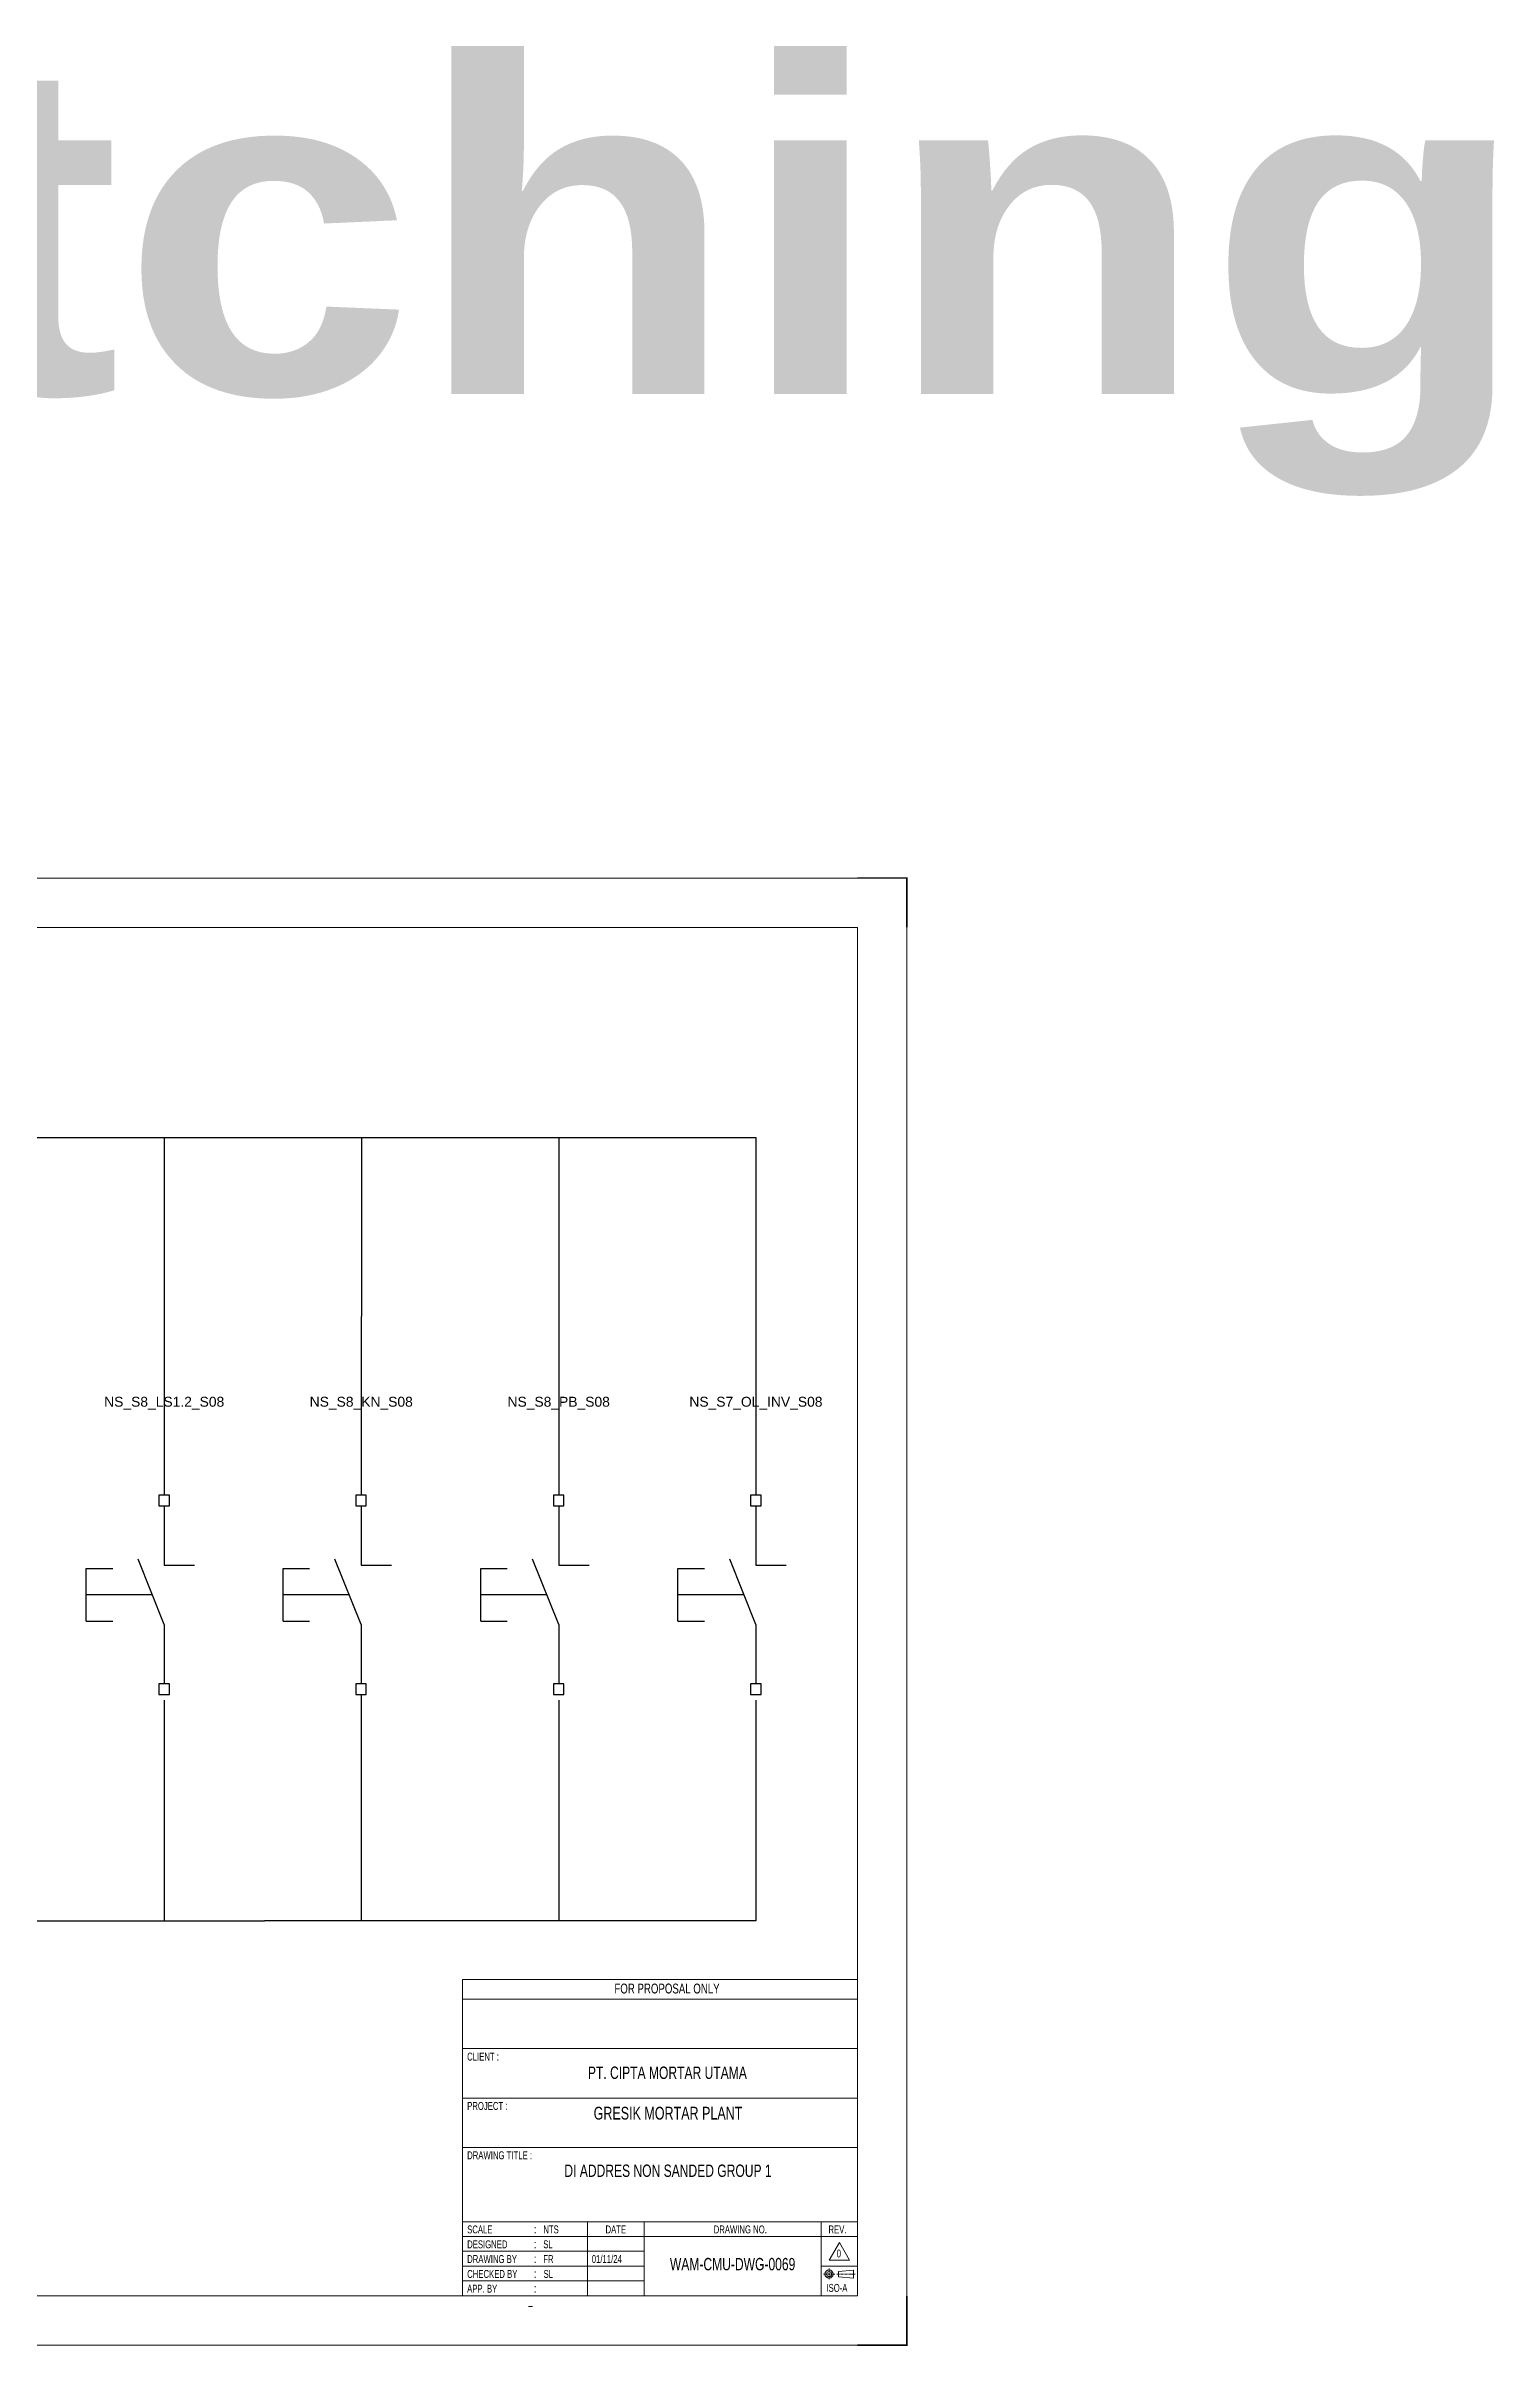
# Model space of a CAD drawing. Header units: centimetres. Extents: x 17259 to 54652, y 10858 to 53453.
# Drawn here: x 36489 to 40872, y 46494 to 53453 of the extents above; entities that cross this region are included whole.
import ezdxf
from ezdxf.enums import TextEntityAlignment as Align

# ---------------------------------------------------------------- set-up
doc = ezdxf.new("R2010")
doc.units = ezdxf.units.CM
doc.header["$MEASUREMENT"] = 0
doc.linetypes.add('CENTER', pattern=[2, 1.25, -0.25, 0.25, -0.25])
for name, color, linetype in [('1', 7, 'Continuous'), ('Etiket-Line-L', 7, 'Continuous'), ('EtIket-Line-S', 2, 'Continuous'), ('Etiket-Text-List0', 2, 'Continuous'), ('Etiket-Text-List1', 3, 'Continuous'), ('Etiket-Text-List2', 1, 'Continuous')]:
    doc.layers.add(name, color=color, linetype=linetype)
for name, color, linetype, lineweight in [('Center_line', 2, 'CENTER', 5), ('Etiket', 7, 'Continuous', 5), ('Object', 4, 'Continuous', 25)]:
    doc.layers.add(name, color=color, linetype=linetype, lineweight=lineweight)
doc.styles.add('Bold', font='ariblk.ttf', dxfattribs={"height": 25.4})
doc.styles.add('DIM', font='romans', dxfattribs={"height": 6.096})
doc.styles.get("Standard").update_dxf_attribs({"font": 'arial.ttf'})

# ---------------------------------------------------------------- blocks, each defined once
blk = doc.blocks.new('x5 Out Line')
at = {"const_width": 0.3}
for points in [[(9.65, 286.71), (0, 286.71), (0, 277.06)], [(405.45, 277.06), (405.45, 286.71), (395.8, 286.71)], [(0, 9.65), (0, 0), (9.65, 0)], [(405.45, 9.65), (405.45, 0), (395.8, 0)]]:
    blk.add_lwpolyline(points, dxfattribs=at)
at = {"lineweight": 15}
blk.add_lwpolyline([(395.8, 9.65), (395.8, 277.06), (9.65, 277.06), (9.65, 9.65)], close=True, dxfattribs=at)
at = {"layer": 'EtIket-Line-S', "lineweight": 9, "ltscale": 0.5}
blk.add_lwpolyline([(0, 0), (405.45, 0), (405.45, 286.71), (0, 286.71)], close=True, dxfattribs=at)
blk = doc.blocks.new('A$C6CDB76E5')
at = {"lineweight": 15}
for p, q in [((-196.2, 0), (-196.2, 157.1)), ((-196.2, 157.1), (0, 157.1)), ((0, 0), (0, 157.1)), ((-196.2, 147.3), (0, 147.3)), ((-196.2, 122.8), (0, 122.8)), ((-196.2, 98.2), (0, 98.2)), ((-196.2, 73.7), (0, 73.7)), ((-196.2, 36.8), (0, 36.8)), ((-134, 0), (-134, 36.8)), ((-105.9, 0), (-105.9, 36.8)), ((-18.1, 0), (-18.1, 36.8)), ((-196.2, 29.4), (0, 29.4)), ((-196.2, 22.1), (-105.9, 22.1)), ((-196.2, 14.7), (-105.9, 14.7)), ((-18.1, 14.7), (0, 14.7)), ((-196.2, 7.4), (-105.9, 7.4))]:
    blk.add_line(p, q, dxfattribs=at)
at = {"layer": 'Center_line', "lineweight": 13}
for p, q in [((-14.1, 13.5), (-14.1, 8)), ((-16.9, 10.8), (-11.3, 10.8)), ((-10.3, 10.8), (-1.2, 10.8))]:
    blk.add_line(p, q, dxfattribs=at)
at = {"layer": 'Etiket-Line-L', "lineweight": 15}
for p, q in [((0, 0), (0, 122.6)), ((-196.2, 0), (0, 0))]:
    blk.add_line(p, q, dxfattribs=at)
blk.add_lwpolyline([(-9, 26.4), (-4, 17.7), (-14.1, 17.7)], close=True, dxfattribs=at)
at = {"layer": 'Object', "lineweight": 15}
blk.add_lwpolyline([(-9.5, 9.5), (-1.9, 8.7), (-1.9, 12.8), (-9.5, 12)], close=True, dxfattribs=at)
for radius in [2.03, 1.27]:
    blk.add_circle((-14.1, 10.8), radius, dxfattribs=at)
at = {"layer": '1', "color": 3, "lineweight": 9, "width": 0.7}
blk.add_text('ISO-A', height=3.91, dxfattribs=at).set_placement((-15.4, 2))
at = {"layer": 'Etiket-Text-List0', "lineweight": 13, "width": 0.7}
for s, height, p in [('CLIENT :', 3.92, (-193.8, 116.8)), ('PROJECT :', 3.92, (-193.8, 92.3)), ('DRAWING TITLE :', 3.923, (-193.8, 67.8)), ('SCALE', 3.92, (-193.8, 31)), ('DATE', 3.92, (-125.1, 31)), ('DRAWING NO.', 3.923, (-71.4, 31)), ('REV.', 3.92, (-14.4, 31)), ('DESIGNED', 3.92, (-193.8, 23.6)), (':', 4.17, (-160.6, 31)), (':', 4.17, (-160.6, 23.6)), ('CHECKED BY ', 3.923, (-193.8, 8.9)), ('DRAWING BY', 3.92, (-193.8, 16.3)), (':', 4.17, (-160.6, 16.3)), (':', 4.17, (-160.6, 8.9)), ('APP. BY ', 3.92, (-193.8, 1.6)), (':', 4.17, (-160.6, 1.6))]:
    blk.add_text(s, height=height, dxfattribs=at).set_placement(p)
at = {"layer": 'Etiket-Text-List1', "lineweight": 9, "width": 0.7}
for tag, p in [('1:XXXX', (-156, 31)), ('EN', (-156, 23.6)), ('DD/MM/YY', (-131.3, 23.6)), ('1', (-10.3, 19.1)), ('EN', (-156, 16.3)), ('EN', (-155.8, 8.9)), ('DD/MM/YY', (-131.3, 16.3)), ('DD/MM/YY', (-131.3, 8.9)), ('EN', (-155.7, 1.6)), ('DD/MM/YY', (-131.3, 1.6))]:
    blk.add_attdef(tag, p, '', height=3.92, dxfattribs=at)
at = {"layer": 'Etiket-Text-List2', "lineweight": 13, "width": 0.7}
for tag, height, p in [('FOR FABRICATION', 4.9, (-94.6, 150.1)), ('CLIENT_NAME', 6.13, (-94.1, 107.7)), ('PROJECT_1', 4.9, (-94.1, 87.5)), ('PROJECT_2', 4.9, (-94.1, 79.2)), ('DRAWING_TITLE1', 6.13, (-94.1, 59)), ('DRAWING_TITLE2', 6.13, (-94.1, 49.9)), ('DRAWING_TITLE3', 6.13, (-94.1, 40.1)), ('LDP-X-XXX-AR-01', 6.13, (-62, 12.7))]:
    blk.add_attdef(tag, text='', height=height, dxfattribs=at).set_placement(p, align=Align.CENTER)

msp = doc.modelspace()

# ---------------------------------------------------------------- linework, layer by layer
at = {"color": 146, "ltscale": 50, "true_color": 0x105689}
for p, q in [((35951, 50151.1), (36548, 50151.1)), ((36548, 50151.1), (37145, 50151.1)), ((36846.5, 50151.1), (36846.5, 49068.2)), ((37145, 50151.1), (37742, 50151.1)), ((37443.5, 50151.1), (37442.2, 49068.2)), ((37742, 50151.1), (38040.5, 50151.1)), ((38040.5, 50151.1), (38040.5, 49068.2)), ((38040.5, 50151.1), (38637.5, 50151.1)), ((38637.5, 50151.1), (38637.5, 49068.2)), ((36846.5, 48448.6), (36846.5, 47780.9)), ((37442.2, 48465.7), (37442.2, 47780.9)), ((38040.5, 48448.6), (38040.5, 47780.9)), ((38637.5, 48448.6), (38637.5, 47780.9)), ((35356, 47780.9), (36551, 47780.9)), ((36551, 47780.9), (37150.1, 47780.9)), ((38040.5, 47780.9), (37150.1, 47780.9)), ((38637.5, 47780.9), (38040.5, 47780.9))]:
    msp.add_line(p, q, dxfattribs=at)
at = {"ltscale": 50}
for p, q in [((36846.5, 49036.2), (36846.5, 48856.7)), ((37442.2, 49036.2), (37442.2, 48856.7)), ((38040.5, 49036.2), (38040.5, 48856.7)), ((38637.5, 49036.2), (38637.5, 48856.7)), ((36846.5, 48677.2), (36846.5, 48497.7)), ((37442.2, 48677.2), (37442.2, 48497.7)), ((38040.5, 48677.2), (38040.5, 48497.7)), ((38637.5, 48677.2), (38637.5, 48497.7))]:
    msp.add_line(p, q, dxfattribs=at)
at = {"ltscale": 500}
for p, q in [((36846.5, 48677.2), (36767.3, 48875.3)), ((36846.5, 48856.7), (36938.3, 48856.7)), ((37442.2, 48677.2), (37363, 48875.3)), ((37442.2, 48856.7), (37534, 48856.7)), ((38040.5, 48677.2), (37961.3, 48875.3)), ((38040.5, 48856.7), (38132.3, 48856.7)), ((38637.5, 48677.2), (38558.3, 48875.3)), ((38637.5, 48856.7), (38729.3, 48856.7)), ((36610.6, 48687), (36610.6, 48847)), ((36610.6, 48847), (36690.6, 48847)), ((37206.3, 48687), (37206.3, 48847)), ((37206.3, 48847), (37286.3, 48847)), ((37804.6, 48687), (37804.6, 48847)), ((37804.6, 48847), (37884.6, 48847)), ((38401.6, 48847), (38481.6, 48847)), ((38401.6, 48687), (38401.6, 48847)), ((36810.6, 48767), (36610.6, 48767)), ((37406.3, 48767), (37206.3, 48767)), ((38004.6, 48767), (37804.6, 48767)), ((38601.6, 48767), (38401.6, 48767)), ((36610.6, 48687), (36690.6, 48687)), ((37206.3, 48687), (37286.3, 48687)), ((37804.6, 48687), (37884.6, 48687)), ((38401.6, 48687), (38481.6, 48687))]:
    msp.add_line(p, q, dxfattribs=at)
for points in [[(36830.5, 49036.2), (36862.5, 49036.2), (36862.5, 49068.2), (36830.5, 49068.2)], [(37426.2, 49036.2), (37458.2, 49036.2), (37458.2, 49068.2), (37426.2, 49068.2)], [(38024.5, 49036.2), (38056.5, 49036.2), (38056.5, 49068.2), (38024.5, 49068.2)], [(38621.5, 49036.2), (38653.5, 49036.2), (38653.5, 49068.2), (38621.5, 49068.2)], [(36830.5, 48465.7), (36862.5, 48465.7), (36862.5, 48497.7), (36830.5, 48497.7)], [(37426.2, 48465.7), (37458.2, 48465.7), (37458.2, 48497.7), (37426.2, 48497.7)], [(38024.5, 48465.7), (38056.5, 48465.7), (38056.5, 48497.7), (38024.5, 48497.7)], [(38621.5, 48465.7), (38653.5, 48465.7), (38653.5, 48497.7), (38621.5, 48497.7)]]:
    msp.add_lwpolyline(points, close=True, dxfattribs=at)

# ---------------------------------------------------------------- block references
at = {"layer": 'Etiket', "lineweight": 0}
ref = msp.add_blockref('A$C6CDB76E5', (38944.9, 46645.8), dxfattribs=dict(at, xscale=6.095870930054101, yscale=6.095870930054101, zscale=6.095870930054101))
ref.add_attrib('FOR FABRICATION', 'FOR PROPOSAL ONLY', dxfattribs={"layer": 'Etiket-Text-List2', "lineweight": 13, "height": 29.894, "width": 0.7}).set_placement((38368.4, 47560.7), align=Align.CENTER)
ref.add_attrib('CLIENT_NAME', 'PT. CIPTA MORTAR UTAMA', dxfattribs={"layer": 'Etiket-Text-List2', "lineweight": 13, "height": 37.368, "width": 0.7}).set_placement((38369.5, 47302.2), align=Align.CENTER)
ref.add_attrib('PROJECT_1', 'GRESIK MORTAR PLANT', dxfattribs={"layer": 'Etiket-Text-List2', "lineweight": 13, "height": 38.709, "width": 0.7}).set_placement((38371.4, 47179.2), align=Align.CENTER)
ref.add_attrib('DRAWING_TITLE1', 'DI ADDRES NON SANDED GROUP 1', dxfattribs={"layer": 'Etiket-Text-List2', "lineweight": 13, "height": 37.368, "width": 0.7}).set_placement((38371.4, 47005.7), align=Align.CENTER)
ref.add_attrib('1:XXXX', 'NTS', (37993.9, 46834.8), dxfattribs={"layer": 'Etiket-Text-List1', "lineweight": 13, "height": 23.92, "width": 0.7})
ref.add_attrib('EN', 'SL', (37993.9, 46789.9), dxfattribs={"layer": 'Etiket-Text-List1', "lineweight": 13, "height": 23.92, "width": 0.7})
ref.add_attrib('EN', 'FR', (37993.9, 46745.1), dxfattribs={"layer": 'Etiket-Text-List1', "lineweight": 13, "height": 23.92, "width": 0.7})
ref.add_attrib('DD/MM/YY', '01/11/24', (38140.7, 46745.1), dxfattribs={"layer": 'Etiket-Text-List1', "lineweight": 13, "height": 23.92, "width": 0.7})
ref.add_attrib('EN', 'SL', (37994.8, 46700.2), dxfattribs={"layer": 'Etiket-Text-List1', "lineweight": 13, "height": 23.92, "width": 0.7})
ref.add_attrib('LDP-X-XXX-AR-01', 'WAM-CMU-DWG-0069', dxfattribs={"layer": 'Etiket-Text-List2', "lineweight": 15, "height": 37.368, "width": 0.7}).set_placement((38566.9, 46723.1), align=Align.CENTER)
ref.add_attrib('1', '0', (38882, 46762), dxfattribs={"layer": 'Etiket-Text-List1', "lineweight": 13, "height": 23.9, "width": 0.7})
at = {"layer": 'Etiket-Line-L', "lineweight": 0}
ref = msp.add_blockref('x5 Out Line', (32816.5, 46496.4), dxfattribs=dict(at, xscale=15.48351216233742, yscale=15.48351216233742, zscale=15.48351216233742))
ref.add_attrib('FILE_NAME', '-', (37946.7, 46604.3), dxfattribs={"layer": 'Etiket-Text-List1', "lineweight": 13, "height": 21.7, "style": 'DIM', "width": 0.7})

# ---------------------------------------------------------------- texts
at = {"ltscale": 500, "style": 'Bold'}
msp.add_text('PLAN 3 - Non Sanded Batching', height=1000, dxfattribs=at).set_placement((17260.9, 52400.1))
at = {"ltscale": 50}
for s, p in [('NS_S8_LS1.2_S08', (36846.5, 49351.1)), ('NS_S8_KN_S08', (37442.9, 49351.1)), ('NS_S8_PB_S08', (38040.5, 49351.1)), ('NS_S7_OL_INV_S08', (38637.5, 49351.1))]:
    msp.add_text(s, height=30, dxfattribs=at).set_placement(p, align=Align.MIDDLE_CENTER)

doc.saveas('drawing.dxf')
